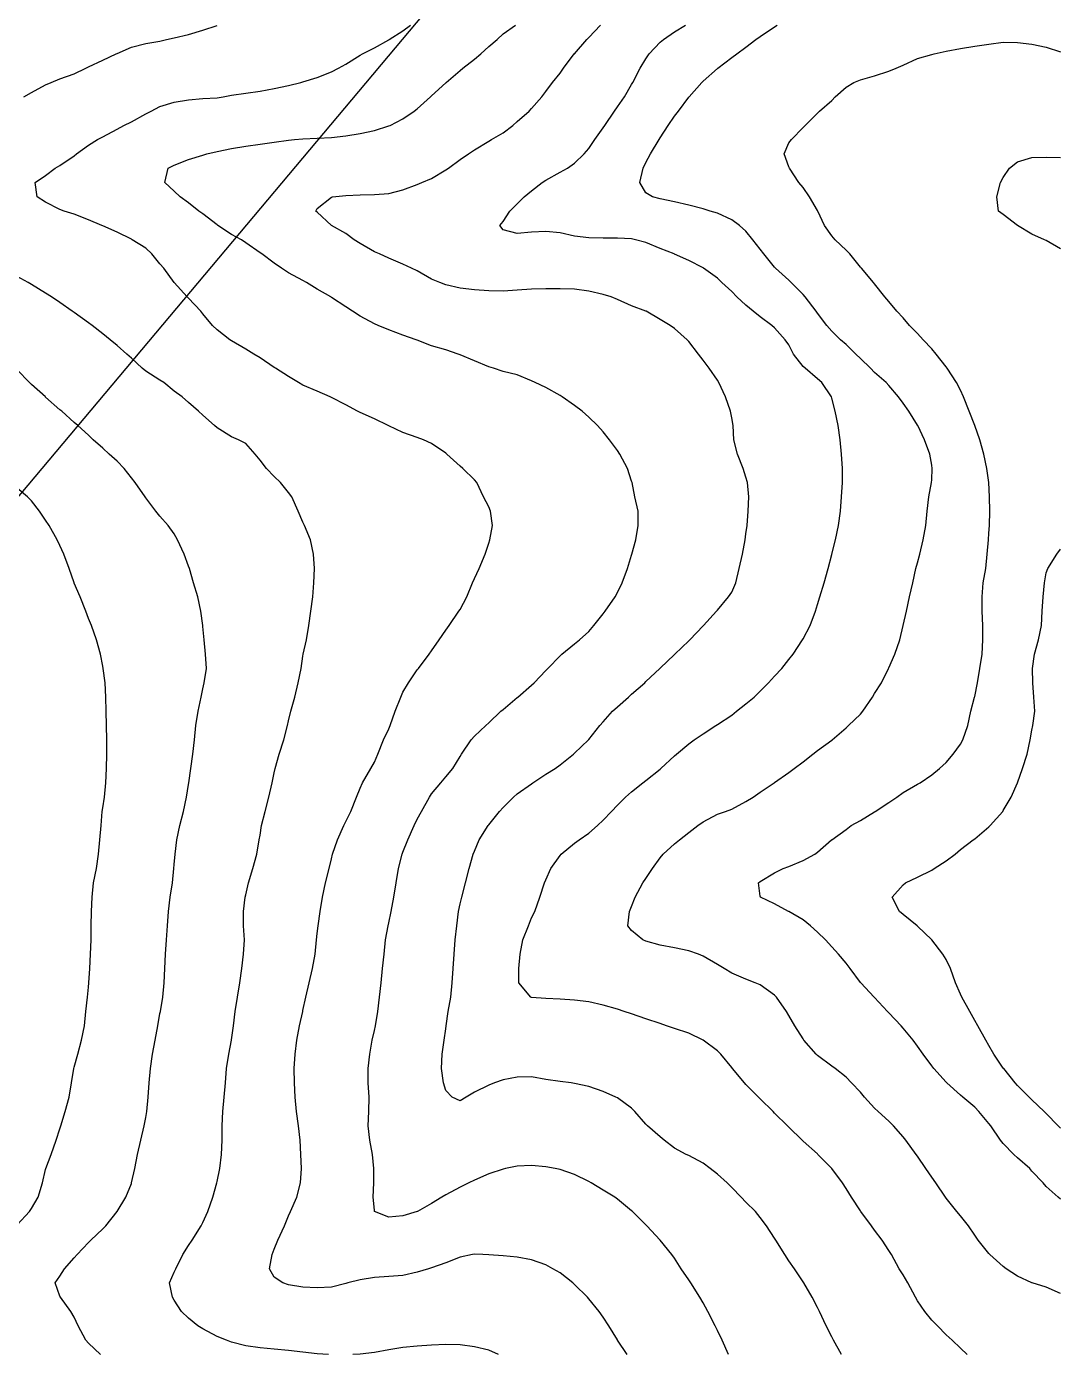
# Model space of a CAD drawing. Extents: x -280806 to 176394, y -263086 to 194114.
# Drawn here: x 103868 to 176394, y -263086 to -169927 of the extents above; entities that cross this region are included whole.
import ezdxf

# ---------------------------------------------------------------- set-up
doc = ezdxf.new("R2010")
doc.units = 0

msp = doc.modelspace()

# ---------------------------------------------------------------- linework, layer by layer
at = {"layer": 'CONTOURS'}
for points in [[(103681.7434, -174854.2198, 463296), (104204.3839, -174559.8439, 463296), (105206.993, -174019.5554, 463296), (105587.7492, -173851.5802, 463296), (106209.6326, -173603.9302, 463296), (107212.2722, -173244.4795, 463296), (108023.3146, -172848.971, 463296), (108214.9118, -172751.8618, 463296), (109217.521, -172285.1825, 463296), (110154.3238, -171846.3314, 463296), (110220.1606, -171812.5901, 463296), (111222.8002, -171378.311, 463296), (112225.4398, -171117.9204, 463296), (113228.0489, -170953.6942, 463296), (113693.0213, -170843.6918, 463296), (114230.6885, -170728.1726, 463296), (115233.3281, -170475.1886, 463296), (116235.9372, -170183.8913, 463296), (117238.5768, -169849.8914, 463296)], [(145998.5904, -263085.8035, 460248), (145325.4396, -262083.1639, 460248), (145312.2722, -262060.5782, 460248), (144714.9557, -261080.5243, 460248), (144309.6326, -260475.0391, 460248), (144043.146, -260077.9152, 460248), (143306.993, -259177.4446, 460248), (143218.0219, -259075.2756, 460248), (142304.3839, -258170.2939, 460248), (142191.2422, -258072.636, 460248), (141301.7443, -257365.1038, 460248), (140787.4858, -257069.9964, 460248), (140299.1047, -256804.5156, 460248), (139296.4651, -256459.6954, 460248), (138293.856, -256268.6772, 460248), (137291.2164, -256162.8811, 460248), (136288.5768, -256087.9613, 460248), (135871.2751, -256067.3873, 460248), (135285.9372, -256042.1498, 460248), (135156.1838, -256067.3873, 460248), (134283.3281, -256262.4593, 460248), (133280.6885, -256663.5761, 460248), (132278.0489, -257009.0059, 460248), (132070.7239, -257069.9964, 460248), (131275.4398, -257307.3137, 460248), (130272.8002, -257545.1491, 460248), (129270.1606, -257622.233, 460248), (128267.521, -257689.5329, 460248), (127264.9118, -257861.0743, 460248), (126401.7487, -258072.636, 460248), (126262.2722, -258114.3326, 460248), (125259.6326, -258362.7446, 460248), (124256.993, -258415.3531, 460248), (123254.3839, -258354.9418, 460248), (122251.7443, -258198.1831, 460248), (121846.1774, -258072.636, 460248), (121249.1047, -257656.9802, 460248), (120904.0711, -257069.9964, 460248), (121093.23, -256067.3873, 460248), (121249.1047, -255692.7881, 460248), (121484.2579, -255064.7477, 460248), (121964.196, -254062.1081, 460248), (122251.7443, -253372.7114, 460248), (122394.2383, -253059.499, 460248), (122818.7942, -252056.8594, 460248), (123076.3807, -251054.2198, 460248), (123158.0366, -250051.5802, 460248), (123102.1058, -249048.971, 460248), (123052.3015, -248046.3314, 460248), (122943.3355, -247043.6918, 460248), (122814.4661, -246041.0522, 460248), (122712.541, -245038.4431, 460248), (122664.8093, -244035.8035, 460248), (122648.0453, -243033.1639, 460248), (122718.2712, -242030.5243, 460248), (122836.7774, -241027.9152, 460248), (123009.66, -240025.2756, 460248), (123241.2775, -239022.636, 460248), (123254.3839, -238964.6021, 460248), (123460.4287, -238019.9964, 460248), (123702.2875, -237017.3873, 460248), (123933.3869, -236014.7477, 460248), (124108.464, -235012.1081, 460248), (124208.7127, -234009.499, 460248), (124256.993, -233551.3236, 460248), (124317.2215, -233006.8594, 460248), (124469.7434, -232004.2198, 460248), (124635.8899, -231001.5802, 460248), (124836.875, -229998.971, 460248), (125090.6515, -228996.3314, 460248), (125259.6326, -228309.2208, 460248), (125340.4961, -227993.6918, 460248), (125678.4278, -226991.0522, 460248), (126123.9845, -225988.4431, 460248), (126262.2722, -225696.1399, 460248), (126616.7242, -224985.8035, 460248), (127012.507, -223983.1639, 460248), (127264.9118, -223364.6942, 460248), (127427.8274, -222980.5243, 460248), (128009.1725, -221977.9152, 460248), (128267.521, -221524.4947, 460248), (128502.918, -220975.2756, 460248), (128916.8059, -219972.636, 460248), (129270.1606, -219200.0899, 460248), (129379.6752, -218969.9964, 460248), (129735.8035, -217967.3873, 460248), (130118.9066, -216964.7477, 460248), (130272.8002, -216633.7654, 460248), (130657.6711, -215962.1081, 460248), (131275.4398, -215060.9974, 460248), (131352.0665, -214959.499, 460248), (132104.7396, -213956.8594, 460248), (132278.0489, -213726.1258, 460248), (132821.233, -212954.2198, 460248), (133280.6885, -212265.5546, 460248), (133504.5946, -211951.5802, 460248), (134200.4225, -210948.971, 460248), (134283.3281, -210815.8344, 460248), (134748.6053, -209946.3314, 460248), (135150.5755, -208943.6918, 460248), (135285.9372, -208658.2162, 460248), (135618.7788, -207941.0522, 460248), (136033.0325, -206938.4431, 460248), (136288.5768, -206174.9801, 460248), (136374.4694, -205935.8035, 460248), (136559.483, -204933.1639, 460248), (136412.8742, -203930.5243, 460248), (136288.5768, -203627.736, 460248), (135919.8602, -202927.9152, 460248), (135452.5409, -201925.2756, 460248), (135285.9372, -201727.7957, 460248), (134481.3871, -200922.636, 460248), (134283.3281, -200777.2159, 460248), (133351.585, -199919.9964, 460248), (133280.6885, -199864.919, 460248), (132278.0489, -199179.2714, 460248), (131717.8265, -198917.3873, 460248), (131275.4398, -198766.115, 460248), (130272.8002, -198415.595, 460248), (129270.1606, -197930.0182, 460248), (129245.8985, -197914.7477, 460248), (128267.521, -197441.1494, 460248), (127264.9118, -197009.7965, 460248), (127074.7776, -196912.1081, 460248), (126262.2722, -196467.923, 460248), (125259.6326, -195957.5659, 460248), (125154.4462, -195909.499, 460248), (124256.993, -195515.6669, 460248), (123254.3839, -195082.668, 460248), (122948.0294, -194906.8594, 460248), (122251.7443, -194483.8274, 460248), (121324.817, -193904.2198, 460248), (121249.1047, -193852.099, 460248), (120246.4651, -193171.6939, 460248), (119815.5084, -192901.5802, 460248), (119243.856, -192564.5323, 460248), (118241.2164, -191982.4558, 460248), (118127.0993, -191898.971, 460248), (117238.5768, -191198.9064, 460248), (116909.0575, -190896.3314, 460248), (116235.9372, -190075.1698, 460248), (116087.9568, -189893.6918, 460248), (115233.3281, -188988.4968, 460248), (115138.2305, -188891.0522, 460248), (114230.6885, -187891.4302, 460248), (114228.433, -187888.4431, 460248), (113488.7443, -186885.8035, 460248), (113228.0489, -186571.7071, 460248), (112655.0554, -185883.1639, 460248), (112225.4398, -185485.2475, 460248), (111273.3055, -184880.5243, 460248), (111222.8002, -184850.4101, 460248), (110220.1606, -184360.8403, 460248), (109217.521, -183912.7234, 460248), (109140.3151, -183877.9152, 460248), (108214.9118, -183481.8581, 460248), (107212.2722, -183098.8769, 460248), (106501.0824, -182875.2756, 460248), (106209.6326, -182756.2512, 460248), (105206.993, -182243.8519, 460248), (104610.6518, -181872.636, 460248), (104479.6183, -180869.9964, 460248), (105206.993, -180383.5966, 460248), (105866.3974, -179867.3873, 460248), (106209.6326, -179668.0176, 460248), (107212.2722, -178990.0814, 460248), (107376.8338, -178864.7477, 460248), (108214.9118, -178245.8513, 460248), (108849.5359, -177862.1081, 460248), (109217.521, -177653.0762, 460248), (110220.1606, -177128.6983, 460248), (110699.9767, -176859.499, 460248), (111222.8002, -176609.8678, 460248), (112225.4398, -176038.5811, 460248), (112615.218, -175856.8594, 460248), (113228.0489, -175547.213, 460248), (114230.6885, -175238.9078, 460248), (115233.3281, -175056.3936, 460248), (116235.9372, -174973.427, 460248), (117238.5768, -174930.9684, 460248), (117650.453, -174854.2198, 460248), (118241.2164, -174736.5974, 460248), (119243.856, -174594.8959, 460248), (120246.4651, -174448.6529, 460248), (121249.1047, -174277.3553, 460248), (122251.7443, -174062.8675, 460248), (123110.0002, -173851.5802, 460248), (123254.3839, -173813.7545, 460248), (124256.993, -173509.2593, 460248), (125259.6326, -173103.5095, 460248), (125743.1978, -172848.971, 460248), (126262.2722, -172560.5083, 460248), (127264.9118, -171938.2591, 460248), (127435.6608, -171846.3314, 460248), (128267.521, -171421.6841, 460248), (129270.1606, -170869.2646, 460248), (129312.5887, -170843.6918, 460248), (130272.8002, -170231.5315, 460248), (130811.1074, -169841.0522, 460248)], [(153100.7657, -263085.8035, 457200), (152656.6416, -262083.1639, 457200), (152330.6885, -261406.9651, 457200), (152166.5232, -261080.5243, 457200), (151652.5694, -260077.9152, 457200), (151328.0489, -259472.9482, 457200), (151097.3458, -259075.2756, 457200), (150462.7217, -258072.636, 457200), (150325.4398, -257857.3862, 457200), (149792.3446, -257069.9964, 457200), (149322.8002, -256339.3908, 457200), (149143.9435, -256067.3873, 457200), (148320.1606, -255069.4111, 457200), (148316.4115, -255064.7477, 457200), (147389.3014, -254062.1081, 457200), (147317.521, -253993.8634, 457200), (146383.4614, -253059.499, 457200), (146314.9118, -253002.8366, 457200), (145312.2722, -252191.9772, 457200), (145124.5154, -252056.8594, 457200), (144309.6326, -251551.0742, 457200), (143478.7783, -251054.2198, 457200), (143306.993, -250953.7577, 457200), (142304.3839, -250470.4973, 457200), (141301.7443, -250116.3806, 457200), (140951.0719, -250051.5802, 457200), (140299.1047, -249931.6414, 457200), (139296.4651, -249826.3634, 457200), (138293.856, -249888.4817, 457200), (137459.0698, -250051.5802, 457200), (137291.2164, -250083.3403, 457200), (136288.5768, -250422.4303, 457200), (135285.9372, -250850.5829, 457200), (134886.5882, -251054.2198, 457200), (134283.3281, -251340.0612, 457200), (133280.6885, -251880.2278, 457200), (132997.5598, -252056.8594, 457200), (132278.0489, -252498.0269, 457200), (131293.9411, -253059.499, 457200), (131275.4398, -253068.6734, 457200), (130272.8002, -253358.8735, 457200), (129270.1606, -253445.711, 457200), (128283.0048, -253059.499, 457200), (128267.521, -252971.9604, 457200), (128189.736, -252056.8594, 457200), (128217.3509, -251054.2198, 457200), (128217.8386, -250051.5802, 457200), (128130.5438, -249048.971, 457200), (127947.5724, -248046.3314, 457200), (127842.5383, -247043.6918, 457200), (127881.5527, -246041.0522, 457200), (127893.379, -245038.4431, 457200), (127822.391, -244035.8035, 457200), (127837.4786, -243033.1639, 457200), (127940.5925, -242030.5243, 457200), (128121.979, -241027.9152, 457200), (128267.521, -240366.2858, 457200), (128334.3026, -240025.2756, 457200), (128511.6048, -239022.636, 457200), (128622.7654, -238019.9964, 457200), (128736.3034, -237017.3873, 457200), (128843.6539, -236014.7477, 457200), (128947.0116, -235012.1081, 457200), (129051.2227, -234009.499, 457200), (129225.2026, -233006.8594, 457200), (129270.1606, -232802.1557, 457200), (129452.9186, -232004.2198, 457200), (129633.6955, -231001.5802, 457200), (129788.5949, -229998.971, 457200), (129967.3296, -228996.3314, 457200), (130221.289, -227993.6918, 457200), (130272.8002, -227854.9469, 457200), (130613.4751, -226991.0522, 457200), (131063.2685, -225988.4431, 457200), (131275.4398, -225542.1854, 457200), (131564.3292, -224985.8035, 457200), (132128.575, -223983.1639, 457200), (132278.0489, -223759.5322, 457200), (132923.0666, -222980.5243, 457200), (133280.6885, -222566.0573, 457200), (133760.1694, -221977.9152, 457200), (134283.3281, -221132.0342, 457200), (134387.2344, -220975.2756, 457200), (135067.2432, -219972.636, 457200), (135285.9372, -219721.4808, 457200), (136084.2998, -218969.9964, 457200), (136288.5768, -218773.187, 457200), (137142.3826, -217967.3873, 457200), (137291.2164, -217828.0327, 457200), (138293.856, -216990.7776, 457200), (138321.6233, -216964.7477, 457200), (139296.4651, -216138.4349, 457200), (139471.0546, -215962.1081, 457200), (140299.1047, -215103.9437, 457200), (140442.0254, -214959.499, 457200), (141301.7443, -214066.6483, 457200), (141427.8401, -213956.8594, 457200), (142304.3839, -213232.1669, 457200), (142650.7282, -212954.2198, 457200), (143306.993, -212373.5453, 457200), (143673.3931, -211951.5802, 457200), (144309.6326, -211127.9191, 457200), (144461.6059, -210948.971, 457200), (145160.0246, -209946.3314, 457200), (145312.2722, -209620.7441, 457200), (145640.8466, -208943.6918, 457200), (146014.9582, -207941.0522, 457200), (146314.9118, -207007.6327, 457200), (146335.6992, -206938.4431, 457200), (146608.4038, -205935.8035, 457200), (146771.8375, -204933.1639, 457200), (146766.5645, -203930.5243, 457200), (146542.9022, -202927.9152, 457200), (146343.7459, -201925.2756, 457200), (146314.9118, -201830.2085, 457200), (146031.3869, -200922.636, 457200), (145495.7618, -199919.9964, 457200), (145312.2722, -199669.0241, 457200), (144753.0252, -198917.3873, 457200), (144309.6326, -198349.1486, 457200), (143928.846, -197914.7477, 457200), (143306.993, -197325.1426, 457200), (142835.2236, -196912.1081, 457200), (142304.3839, -196502.3654, 457200), (141451.3402, -195909.499, 457200), (141301.7443, -195810.6218, 457200), (140299.1047, -195260.0006, 457200), (139547.6508, -194906.8594, 457200), (139296.4651, -194792.6203, 457200), (138293.856, -194369.3141, 457200), (137291.2164, -194129.1317, 457200), (136613.585, -193904.2198, 457200), (136288.5768, -193796.8997, 457200), (135285.9372, -193382.1888, 457200), (134283.3281, -192959.675, 457200), (134136.1097, -192901.5802, 457200), (133280.6885, -192618.299, 457200), (132278.0489, -192315.4802, 457200), (131275.4398, -191922.593, 457200), (131206.0063, -191898.971, 457200), (130272.8002, -191568.4154, 457200), (129270.1606, -191201.0705, 457200), (128521.2974, -190896.3314, 457200), (128267.521, -190775.3258, 457200), (127264.9118, -190244.3642, 457200), (126722.3374, -189893.6918, 457200), (126262.2722, -189586.9411, 457200), (125259.6326, -188927.8721, 457200), (125204.6467, -188891.0522, 457200), (124256.993, -188349.3617, 457200), (123499.3822, -187888.4431, 457200), (123254.3839, -187751.2222, 457200), (122251.7443, -187213.5854, 457200), (121755.9262, -186885.8035, 457200), (121249.1047, -186533.7595, 457200), (120362.3501, -185883.1639, 457200), (120246.4651, -185803.3063, 457200), (119243.856, -185090.1962, 457200), (118936.0385, -184880.5243, 457200), (118241.2164, -184511.8687, 457200), (117286.979, -183877.9152, 457200), (117238.5768, -183844.1129, 457200), (116235.9372, -183070.1342, 457200), (115961.983, -182875.2756, 457200), (115233.3281, -182298.5026, 457200), (114646.8624, -181872.636, 457200), (114230.6885, -181474.3843, 457200), (113562.3535, -180869.9964, 457200), (113798.7564, -179867.3873, 457200), (114230.6885, -179653.8444, 457200), (115233.3281, -179264.0662, 457200), (116235.9372, -178943.6604, 457200), (116516.0179, -178864.7477, 457200), (117238.5768, -178699.6375, 457200), (118241.2164, -178487.009, 457200), (119243.856, -178320.4968, 457200), (120246.4651, -178173.2479, 457200), (121249.1047, -178037.49, 457200), (122251.7443, -177903.9266, 457200), (122665.6932, -177862.1081, 457200), (123254.3839, -177799.9289, 457200), (124256.993, -177756.5863, 457200), (125259.6326, -177701.5394, 457200), (126262.2722, -177594.067, 457200), (127264.9118, -177427.4023, 457200), (128267.521, -177215.6578, 457200), (129270.1606, -176901.1956, 457200), (129370.5007, -176859.499, 457200), (130272.8002, -176405.6213, 457200), (131064.7925, -175856.8594, 457200), (131275.4398, -175692.3893, 457200), (132198.1608, -174854.2198, 457200), (132278.0489, -174784.3291, 457200), (133280.6885, -173881.8468, 457200), (133312.0219, -173851.5802, 457200), (134283.3281, -173018.2874, 457200), (134482.7282, -172848.971, 457200), (135285.9372, -172219.9858, 457200), (135732.4692, -171846.3314, 457200), (136288.5768, -171337.0411, 457200), (136873.5794, -170843.6918, 457200), (137291.2164, -170429.682, 457200), (138176.447, -169841.0522, 457200)], [(161024.9256, -263085.8035, 454152), (160466.6234, -262083.1639, 454152), (160351.7443, -261858.4958, 454152), (159956.0225, -261080.5243, 454152), (159480.565, -260077.9152, 454152), (159349.1047, -259801.1263, 454152), (158986.3013, -259075.2756, 454152), (158399.6527, -258072.636, 454152), (158346.4651, -257996.0398, 454152), (157728.9403, -257069.9964, 454152), (157343.856, -256516.5406, 454152), (157063.44, -256067.3873, 454152), (156436.5883, -255064.7477, 454152), (156341.2164, -254920.5773, 454152), (155781.3598, -254062.1081, 454152), (155338.5768, -253482.1956, 454152), (155009.1794, -253059.499, 454152), (154335.9372, -252405.4896, 454152), (154003.3699, -252056.8594, 454152), (153333.3281, -251364.3538, 454152), (153016.7018, -251054.2198, 454152), (152330.6885, -250428.8006, 454152), (151827.2503, -250051.5802, 454152), (151328.0489, -249664.6366, 454152), (150325.4398, -249127.518, 454152), (150150.3017, -249048.971, 454152), (149322.8002, -248624.2627, 454152), (148607.0688, -248046.3314, 454152), (148320.1606, -247820.9318, 454152), (147424.4448, -247043.6918, 454152), (147317.521, -246922.0157, 454152), (146532.8438, -246041.0522, 454152), (146314.9118, -245814.1896, 454152), (145312.2722, -245086.9673, 454152), (145212.4502, -245038.4431, 454152), (144309.6326, -244641.5935, 454152), (143306.993, -244281.8076, 454152), (142304.3839, -244068.1733, 454152), (142070.6328, -244035.8035, 454152), (141301.7443, -243935.9815, 454152), (140299.1047, -243802.2353, 454152), (139296.4651, -243618.1361, 454152), (138293.856, -243621.6413, 454152), (137291.2164, -243826.8022, 454152), (136700.7883, -244035.8035, 454152), (136288.5768, -244194.9091, 454152), (135285.9372, -244687.0392, 454152), (134697.3989, -245038.4431, 454152), (134283.3281, -245297.8584, 454152), (133722.4351, -245038.4431, 454152), (133280.6885, -244557.3163, 454152), (133126.734, -244035.8035, 454152), (132980.6129, -243033.1639, 454152), (133033.5871, -242030.5243, 454152), (133167.3638, -241027.9152, 454152), (133280.6885, -240252.8393, 454152), (133313.8812, -240025.2756, 454152), (133448.0542, -239022.636, 454152), (133618.8031, -238019.9964, 454152), (133731.2134, -237017.3873, 454152), (133805.6455, -236014.7477, 454152), (133871.208, -235012.1081, 454152), (133945.0915, -234009.499, 454152), (134045.005, -233006.8594, 454152), (134172.96, -232004.2198, 454152), (134283.3281, -231473.6849, 454152), (134392.9037, -231001.5802, 454152), (134660.8229, -229998.971, 454152), (134924.5054, -228996.3314, 454152), (135204.8299, -227993.6918, 454152), (135285.9372, -227780.149, 454152), (135621.6744, -226991.0522, 454152), (136244.6856, -225988.4431, 454152), (136288.5768, -225929.129, 454152), (137043.7493, -224985.8035, 454152), (137291.2164, -224703.5282, 454152), (138028.6495, -223983.1639, 454152), (138293.856, -223758.0386, 454152), (139296.4651, -223048.4642, 454152), (139384.278, -222980.5243, 454152), (140299.1047, -222383.8174, 454152), (140942.4461, -221977.9152, 454152), (141301.7443, -221711.52, 454152), (142238.8214, -220975.2756, 454152), (142304.3839, -220912.7916, 454152), (143278.4942, -219972.636, 454152), (143306.993, -219941.1502, 454152), (144085.117, -218969.9964, 454152), (144309.6326, -218709.8801, 454152), (144967.0558, -217967.3873, 454152), (145312.2722, -217652.5898, 454152), (146101.369, -216964.7477, 454152), (146314.9118, -216767.4202, 454152), (147230.1653, -215962.1081, 454152), (147317.521, -215882.1286, 454152), (148299.2208, -214959.499, 454152), (148320.1606, -214939.1078, 454152), (149322.8002, -213973.6234, 454152), (149342.0635, -213956.8594, 454152), (150325.4398, -213025.0248, 454152), (150400.2986, -212954.2198, 454152), (151328.0489, -211981.3896, 454152), (151353.774, -211951.5802, 454152), (152255.9515, -210948.971, 454152), (152330.6885, -210859.4513, 454152), (153118.9013, -209946.3314, 454152), (153333.3281, -209598.8594, 454152), (153629.868, -208943.6918, 454152), (153863.1314, -207941.0522, 454152), (154086.367, -206938.4431, 454152), (154279.1834, -205935.8035, 454152), (154335.9372, -205524.2321, 454152), (154409.394, -204933.1639, 454152), (154480.9915, -203930.5243, 454152), (154526.4067, -202927.9152, 454152), (154431.5225, -201925.2756, 454152), (154335.9372, -201540.0998, 454152), (154143.7608, -200922.636, 454152), (153731.6407, -199919.9964, 454152), (153472.957, -198917.3873, 454152), (153429.3706, -197914.7477, 454152), (153333.3281, -197375.7089, 454152), (153249.9958, -196912.1081, 454152), (152909.2294, -195909.499, 454152), (152434.6253, -194906.8594, 454152), (152330.6885, -194724.8023, 454152), (151751.2332, -193904.2198, 454152), (151328.0489, -193333.9694, 454152), (151011.8798, -192901.5802, 454152), (150325.4398, -192031.2542, 454152), (150213.4258, -191898.971, 454152), (149322.8002, -191120.7252, 454152), (149012.9405, -190896.3314, 454152), (148320.1606, -190476.9266, 454152), (147332.4257, -189893.6918, 454152), (147317.521, -189885.8585, 454152), (146314.9118, -189523.817, 454152), (145312.2722, -189084.0211, 454152), (144866.868, -188891.0522, 454152), (144309.6326, -188732.7086, 454152), (143306.993, -188500.4815, 454152), (142304.3839, -188355.9758, 454152), (141301.7443, -188333.0549, 454152), (140299.1047, -188316.9005, 454152), (139296.4651, -188344.1191, 454152), (138293.856, -188423.2452, 454152), (137291.2164, -188483.3213, 454152), (136288.5768, -188464.8199, 454152), (135285.9372, -188401.3301, 454152), (134283.3281, -188275.9354, 454152), (133280.6885, -188054.803, 454152), (132860.8265, -187888.4431, 454152), (132278.0489, -187654.8749, 454152), (131275.4398, -187074.5052, 454152), (130877.8891, -186885.8035, 454152), (130272.8002, -186591.8544, 454152), (129270.1606, -186165.9269, 454152), (128624.5637, -185883.1639, 454152), (128267.521, -185721.498, 454152), (127264.9118, -185145.0298, 454152), (126860.0765, -184880.5243, 454152), (126262.2722, -184448.5313, 454152), (125259.6326, -183881.1766, 454152), (125252.7137, -183877.9152, 454152), (124256.993, -182941.2038, 454152), (124161.7126, -182875.2756, 454152), (124256.993, -182699.0707, 454152), (125259.6326, -181895.7094, 454152), (125340.1303, -181872.636, 454152), (126262.2722, -181772.9664, 454152), (127264.9118, -181733.3729, 454152), (128267.521, -181719.6264, 454152), (129270.1606, -181628.3693, 454152), (130272.8002, -181385.4132, 454152), (131275.4398, -181005.1142, 454152), (131596.3027, -180869.9964, 454152), (132278.0489, -180583.5149, 454152), (133280.6885, -179988.6672, 454152), (133455.4303, -179867.3873, 454152), (134283.3281, -179263.8223, 454152), (134881.4371, -178864.7477, 454152), (135285.9372, -178574.1818, 454152), (136288.5768, -177959.2478, 454152), (136486.7578, -177862.1081, 454152), (137291.2164, -177385.157, 454152), (137985.7642, -176859.499, 454152), (138293.856, -176598.6206, 454152), (139114.0423, -175856.8594, 454152), (139296.4651, -175673.5222, 454152), (140017.1647, -174854.2198, 454152), (140299.1047, -174482.699, 454152), (140766.1193, -173851.5802, 454152), (141301.7443, -173185.4398, 454152), (141538.8178, -172848.971, 454152), (142291.6128, -171846.3314, 454152), (142304.3839, -171829.8722, 454152), (143168.7967, -170843.6918, 454152), (143306.993, -170690.4994, 454152), (144133.1839, -169841.0522, 454152)], [(169840.2293, -263085.8035, 451104), (169375.4398, -262634.1204, 451104), (168795.8321, -262083.1639, 451104), (168372.8002, -261717.4344, 451104), (167773.35, -261080.5243, 451104), (167370.1606, -260684.4367, 451104), (166877.4514, -260077.9152, 451104), (166367.521, -259318.567, 451104), (166221.6742, -259075.2756, 451104), (165692.2366, -258072.636, 451104), (165364.9118, -257493.1807, 451104), (165087.2695, -257069.9964, 451104), (164543.8111, -256067.3873, 451104), (164362.2722, -255782.3383, 451104), (163889.7103, -255064.7477, 451104), (163359.6326, -254369.5903, 451104), (163149.0158, -254062.1081, 451104), (162399.3298, -253059.499, 451104), (162356.993, -253000.4592, 451104), (161729.6842, -252056.8594, 451104), (161354.3839, -251440.889, 451104), (161098.23, -251054.2198, 451104), (160356.1944, -250051.5802, 451104), (160351.7443, -250046.6424, 451104), (159376.4148, -249048.971, 451104), (159349.1047, -249022.8497, 451104), (158346.4651, -248127.9874, 451104), (158267.4914, -248046.3314, 451104), (157343.856, -247139.5819, 451104), (157258.7863, -247043.6918, 451104), (156341.2164, -246148.6771, 451104), (156239.657, -246041.0522, 451104), (155338.5768, -245153.5966, 451104), (155220.4363, -245038.4431, 451104), (154335.9372, -244152.1762, 451104), (154223.4965, -244035.8035, 451104), (153390.9353, -243033.1639, 451104), (153333.3281, -242964.6144, 451104), (152567.4876, -242030.5243, 451104), (152330.6885, -241780.8017, 451104), (151328.0489, -241030.1707, 451104), (151323.233, -241027.9152, 451104), (150325.4398, -240551.2994, 451104), (149322.8002, -240211.6303, 451104), (148769.2834, -240025.2756, 451104), (148320.1606, -239857.6356, 451104), (147317.521, -239533.5722, 451104), (146314.9118, -239201.5841, 451104), (145793.9172, -239022.636, 451104), (145312.2722, -238866.4565, 451104), (144309.6326, -238575.1286, 451104), (143306.993, -238351.9846, 451104), (142304.3839, -238226.4984, 451104), (141301.7443, -238159.6558, 451104), (140299.1047, -238113.2042, 451104), (139296.4651, -238042.3382, 451104), (139235.688, -238019.9964, 451104), (138396.2993, -237017.3873, 451104), (138390.5081, -236014.7477, 451104), (138494.9326, -235012.1081, 451104), (138683.0551, -234009.499, 451104), (139078.5941, -233006.8594, 451104), (139296.4651, -232464.102, 451104), (139514.58, -232004.2198, 451104), (139869.0929, -231001.5802, 451104), (140203.3366, -229998.971, 451104), (140299.1047, -229780.6123, 451104), (140652.4898, -228996.3314, 451104), (141301.7443, -228075.2258, 451104), (141361.3022, -227993.6918, 451104), (142304.3839, -227228.0952, 451104), (142627.7462, -226991.0522, 451104), (143306.993, -226504.0428, 451104), (143927.8706, -225988.4431, 451104), (144309.6326, -225608.2356, 451104), (144909.0828, -224985.8035, 451104), (145312.2722, -224548.1412, 451104), (145876.4266, -223983.1639, 451104), (146314.9118, -223611.247, 451104), (147107.7881, -222980.5243, 451104), (147317.521, -222813.6463, 451104), (148320.1606, -222013.8511, 451104), (148363.8384, -221977.9152, 451104), (149322.8002, -221081.3765, 451104), (149451.883, -220975.2756, 451104), (150325.4398, -220238.3911, 451104), (150707.9638, -219972.636, 451104), (151328.0489, -219540.7954, 451104), (152230.9884, -218969.9964, 451104), (152330.6885, -218903.2452, 451104), (153333.3281, -218227.3817, 451104), (153662.9998, -217967.3873, 451104), (154335.9372, -217431.9451, 451104), (154907.7725, -216964.7477, 451104), (155338.5768, -216556.4376, 451104), (155923.488, -215962.1081, 451104), (156341.2164, -215511.8575, 451104), (156841.1798, -214959.499, 451104), (157343.856, -214337.707, 451104), (157642.621, -213956.8594, 451104), (158303.3359, -212954.2198, 451104), (158346.4651, -212882.0431, 451104), (158834.2061, -211951.5802, 451104), (159205.5744, -210948.971, 451104), (159349.1047, -210479.7619, 451104), (159513.0871, -209946.3314, 451104), (159817.4299, -208943.6918, 451104), (160094.2798, -207941.0522, 451104), (160351.7443, -206955.9996, 451104), (160356.1944, -206938.4431, 451104), (160610.5195, -205935.8035, 451104), (160824.4586, -204933.1639, 451104), (160967.928, -203930.5243, 451104), (161039.7084, -202927.9152, 451104), (161100.2722, -201925.2756, 451104), (161095.0601, -200922.636, 451104), (161039.5865, -199919.9964, 451104), (160950.9202, -198917.3873, 451104), (160804.86, -197914.7477, 451104), (160593.1764, -196912.1081, 451104), (160351.7443, -196008.3456, 451104), (160323.8246, -195909.499, 451104), (159663.0182, -194906.8594, 451104), (159349.1047, -194640.1898, 451104), (158493.653, -193904.2198, 451104), (158346.4651, -193781.5073, 451104), (157673.1314, -192901.5802, 451104), (157343.856, -192255.4346, 451104), (157093.5542, -191898.971, 451104), (156341.2164, -191067.6595, 451104), (156158.123, -190896.3314, 451104), (155338.5768, -190287.0667, 451104), (154846.6601, -189893.6918, 451104), (154335.9372, -189484.315, 451104), (153696.8021, -188891.0522, 451104), (153333.3281, -188505.6631, 451104), (152651.1247, -187888.4431, 451104), (152330.6885, -187590.2573, 451104), (151365.4174, -186885.8035, 451104), (151328.0489, -186863.035, 451104), (150325.4398, -186334.4508, 451104), (149322.8002, -185895.173, 451104), (149294.3318, -185883.1639, 451104), (148320.1606, -185493.8734, 451104), (147317.521, -185078.0957, 451104), (146593.2552, -184880.5243, 451104), (146314.9118, -184819.8691, 451104), (145312.2722, -184778.843, 451104), (144309.6326, -184784.177, 451104), (143306.993, -184747.8144, 451104), (142304.3839, -184626.1078, 451104), (141301.7443, -184390.0402, 451104), (140299.1047, -184305.9458, 451104), (139296.4651, -184355.0186, 451104), (138293.856, -184441.5514, 451104), (137291.2164, -184184.5135, 451104), (137059.9037, -183877.9152, 451104), (137291.2164, -183601.6445, 451104), (137779.9022, -182875.2756, 451104), (138293.856, -182363.6688, 451104), (138763.7357, -181872.636, 451104), (139296.4651, -181450.5185, 451104), (140047.8886, -180869.9964, 451104), (140299.1047, -180705.7397, 451104), (141301.7443, -180149.9369, 451104), (141814.1131, -179867.3873, 451104), (142304.3839, -179516.6234, 451104), (142994.4511, -178864.7477, 451104), (143306.993, -178483.9001, 451104), (143742.5522, -177862.1081, 451104), (144309.6326, -177030.3394, 451104), (144423.2926, -176859.499, 451104), (145105.8922, -175856.8594, 451104), (145312.2722, -175558.3078, 451104), (145803.1222, -174854.2198, 451104), (146314.9118, -173993.0074, 451104), (146393.5502, -173851.5802, 451104), (146904.1512, -172848.971, 451104), (147317.521, -172183.0135, 451104), (147539.1715, -171846.3314, 451104), (148320.1606, -171032.3935, 451104), (148538.6412, -170843.6918, 451104), (149322.8002, -170292.9487, 451104), (150090.5609, -169841.0522, 451104)], [(176393.856, -258799.3706, 448056), (175391.2164, -258373.8089, 448056), (174404.3959, -258072.636, 448056), (174388.5768, -258067.302, 448056), (173385.9372, -257605.1947, 448056), (172584.0694, -257069.9964, 448056), (172383.3281, -256916.5906, 448056), (171451.6459, -256067.3873, 448056), (171380.6885, -256002.0382, 448056), (170626.0951, -255064.7477, 448056), (170378.0489, -254708.2536, 448056), (169942.5811, -254062.1081, 448056), (169375.4398, -253352.5642, 448056), (169132.3313, -253059.499, 448056), (168372.8002, -252133.608, 448056), (168323.514, -252056.8594, 448056), (167654.0818, -251054.2198, 448056), (167370.1606, -250656.8215, 448056), (166950.6338, -250051.5802, 448056), (166367.521, -249170.7386, 448056), (166282.3598, -249048.971, 448056), (165556.631, -248046.3314, 448056), (165364.9118, -247820.2308, 448056), (164688.5606, -247043.6918, 448056), (164362.2722, -246715.1784, 448056), (163604.509, -246041.0522, 448056), (163359.6326, -245804.1922, 448056), (162646.4311, -245038.4431, 448056), (162356.993, -244693.0742, 448056), (161733.2808, -244035.8035, 448056), (161354.3839, -243625.3903, 448056), (160597.9922, -243033.1639, 448056), (160351.7443, -242854.6121, 448056), (159349.1047, -242121.4462, 448056), (159259.6459, -242030.5243, 448056), (158400.9024, -241027.9152, 448056), (158346.4651, -240951.8371, 448056), (157755.8237, -240025.2756, 448056), (157343.856, -239303.4178, 448056), (157179.1421, -239022.636, 448056), (156480.7234, -238019.9964, 448056), (156341.2164, -237875.4602, 448056), (155338.5768, -237159.3936, 448056), (154988.1787, -237017.3873, 448056), (154335.9372, -236757.7586, 448056), (153333.3281, -236343.4135, 448056), (152803.5552, -236014.7477, 448056), (152330.6885, -235719.1831, 448056), (151328.0489, -235144.0255, 448056), (151012.5809, -235012.1081, 448056), (150325.4398, -234777.7778, 448056), (149322.8002, -234553.445, 448056), (148320.1606, -234383.3057, 448056), (147317.521, -234085.7904, 448056), (147109.0378, -234009.499, 448056), (146314.9118, -233345.0959, 448056), (146046.9012, -233006.8594, 448056), (146165.0722, -232004.2198, 448056), (146314.9118, -231661.0759, 448056), (146565.8537, -231001.5802, 448056), (147107.1785, -229998.971, 448056), (147317.521, -229685.3928, 448056), (147773.9285, -228996.3314, 448056), (148320.1606, -228257.3438, 448056), (148516.787, -227993.6918, 448056), (149322.8002, -227270.3405, 448056), (149667.7423, -226991.0522, 448056), (150325.4398, -226457.5303, 448056), (150965.5502, -225988.4431, 448056), (151328.0489, -225729.4546, 448056), (152330.6885, -225188.3431, 448056), (152900.9693, -224985.8035, 448056), (153333.3281, -224833.0682, 448056), (154335.9372, -224300.1864, 448056), (154836.815, -223983.1639, 448056), (155338.5768, -223648.0668, 448056), (156314.0282, -222980.5243, 448056), (156341.2164, -222961.5048, 448056), (157343.856, -222256.8682, 448056), (157725.3437, -221977.9152, 448056), (158346.4651, -221499.3487, 448056), (159025.7729, -220975.2756, 448056), (159349.1047, -220717.2624, 448056), (160351.7443, -219994.2768, 448056), (160378.5972, -219972.636, 448056), (161354.3839, -219135.8381, 448056), (161536.7458, -218969.9964, 448056), (162356.993, -218168.5553, 448056), (162536.6726, -217967.3873, 448056), (163211.0426, -216964.7477, 448056), (163359.6326, -216720.2981, 448056), (163830.5486, -215962.1081, 448056), (164342.6126, -214959.499, 448056), (164362.2722, -214918.8996, 448056), (164785.6394, -213956.8594, 448056), (165132.7762, -212954.2198, 448056), (165364.1498, -211951.5802, 448056), (165364.9118, -211947.953, 448056), (165586.3795, -210948.971, 448056), (165809.4017, -209946.3314, 448056), (166034.2526, -208943.6918, 448056), (166260.719, -207941.0522, 448056), (166367.521, -207540.1488, 448056), (166536.7459, -206938.4431, 448056), (166773.2402, -205935.8035, 448056), (166940.423, -204933.1639, 448056), (167050.0291, -203930.5243, 448056), (167173.2902, -202927.9152, 448056), (167358.4258, -201925.2756, 448056), (167370.1606, -201725.6011, 448056), (167404.4201, -200922.636, 448056), (167370.1606, -200690.0736, 448056), (167228.0323, -199919.9964, 448056), (166854.0427, -198917.3873, 448056), (166383.5839, -197914.7477, 448056), (166367.521, -197888.1386, 448056), (165751.1849, -196912.1081, 448056), (165364.9118, -196347.649, 448056), (165043.2259, -195909.499, 448056), (164362.2722, -195120.0974, 448056), (164158.422, -194906.8594, 448056), (163359.6326, -194188.1105, 448056), (163074.1874, -193904.2198, 448056), (162356.993, -193224.5158, 448056), (162047.6515, -192901.5802, 448056), (161354.3839, -192235.6226, 448056), (160957.3514, -191898.971, 448056), (160351.7443, -191295.3451, 448056), (160009.7282, -190896.3314, 448056), (159349.1047, -190036.765, 448056), (159249.4046, -189893.6918, 448056), (158483.4118, -188891.0522, 448056), (158346.4651, -188736.3662, 448056), (157513.9649, -187888.4431, 448056), (157343.856, -187715.2862, 448056), (156412.9968, -186885.8035, 448056), (156341.2164, -186807.1346, 448056), (155582.4168, -185883.1639, 448056), (155338.5768, -185544.1654, 448056), (154822.0322, -184880.5243, 448056), (154335.9372, -184289.9438, 448056), (153882.4558, -183877.9152, 448056), (153333.3281, -183484.266, 448056), (152330.6885, -183027.9499, 448056), (151826.1226, -182875.2756, 448056), (151328.0489, -182722.327, 448056), (150325.4398, -182461.8144, 448056), (149322.8002, -182234.7079, 448056), (148320.1606, -182009.2474, 448056), (147776.8241, -181872.636, 448056), (147317.521, -181593.0734, 448056), (146887.7225, -180869.9964, 448056), (147114.6461, -179867.3873, 448056), (147317.521, -179454.749, 448056), (147640.1822, -178864.7477, 448056), (148245.9113, -177862.1081, 448056), (148320.1606, -177736.0123, 448056), (148886.8752, -176859.499, 448056), (149322.8002, -176222.4974, 448056), (149591.9081, -175856.8594, 448056), (150325.4398, -174891.192, 448056), (150354.8225, -174854.2198, 448056), (151227.0077, -173851.5802, 448056), (151328.0489, -173751.9715, 448056), (152330.6885, -172871.191, 448056), (152357.2061, -172848.971, 448056), (153333.3281, -172104.5275, 448056), (153683.909, -171846.3314, 448056), (154335.9372, -171365.6618, 448056), (155027.7418, -170843.6918, 448056), (155338.5768, -170613.0802, 448056), (156341.2164, -169943.5565, 448056), (156519.7682, -169841.0522, 448056)], [(176393.856, -252184.4791, 445008), (176234.0798, -252056.8594, 445008), (175391.2164, -251296.4138, 445008), (175170.8765, -251054.2198, 445008), (174388.5768, -250217.6657, 445008), (174235.6891, -250051.5802, 445008), (173385.9372, -249303.601, 445008), (173121.127, -249048.971, 445008), (172383.3281, -248278.1623, 445008), (172188.8657, -248046.3314, 445008), (171509.1922, -247043.6918, 445008), (171380.6885, -246880.5324, 445008), (170673.0648, -246041.0522, 445008), (170378.0489, -245743.2626, 445008), (169542.8359, -245038.4431, 445008), (169375.4398, -244889.6398, 445008), (168427.8775, -244035.8035, 445008), (168372.8002, -243972.9842, 445008), (167509.9723, -243033.1639, 445008), (167370.1606, -242828.3993, 445008), (166764.0658, -242030.5243, 445008), (166367.521, -241450.1851, 445008), (166069.2742, -241027.9152, 445008), (165364.9118, -240194.6225, 445008), (165215.4379, -240025.2756, 445008), (164362.2722, -239129.9256, 445008), (164262.9074, -239022.636, 445008), (163359.6326, -238053.2196, 445008), (163327.5982, -238019.9964, 445008), (162386.01, -237017.3873, 445008), (162356.993, -236980.4455, 445008), (161637.665, -236014.7477, 445008), (161354.3839, -235643.166, 445008), (160832.9626, -235012.1081, 445008), (160351.7443, -234480.3845, 445008), (159904.3589, -234009.499, 445008), (159349.1047, -233462.9011, 445008), (158866.7587, -233006.8594, 445008), (158346.4651, -232595.8975, 445008), (157343.856, -232012.6932, 445008), (157324.4098, -232004.2198, 445008), (156341.2164, -231473.7154, 445008), (155348.4523, -231001.5802, 445008), (155338.5768, -230938.9438, 445008), (155215.6205, -229998.971, 445008), (155338.5768, -229910.1523, 445008), (156341.2164, -229307.2884, 445008), (156939.8436, -228996.3314, 445008), (157343.856, -228857.3731, 445008), (158346.4651, -228434.8594, 445008), (159169.1203, -227993.6918, 445008), (159349.1047, -227847.7231, 445008), (160332.6638, -226991.0522, 445008), (160351.7443, -226977.0314, 445008), (161354.3839, -226256.1185, 445008), (161724.4416, -225988.4431, 445008), (162356.993, -225616.4957, 445008), (163359.6326, -225015.1253, 445008), (163407.9434, -224985.8035, 445008), (164362.2722, -224353.0997, 445008), (164910.8818, -223983.1639, 445008), (165364.9118, -223663.7945, 445008), (166367.521, -223080.133, 445008), (166557.1675, -222980.5243, 445008), (167370.1606, -222417.7416, 445008), (167908.5898, -221977.9152, 445008), (168372.8002, -221551.5305, 445008), (168860.2668, -220975.2756, 445008), (169375.4398, -220277.1312, 445008), (169547.9261, -219972.636, 445008), (169893.6912, -218969.9964, 445008), (170098.4863, -217967.3873, 445008), (170369.545, -216964.7477, 445008), (170378.0489, -216929.909, 445008), (170567.9698, -215962.1081, 445008), (170748.0151, -214959.499, 445008), (170893.0085, -213956.8594, 445008), (170957.0165, -212954.2198, 445008), (170938.5151, -211951.5802, 445008), (170893.0085, -210948.971, 445008), (170895.3859, -209946.3314, 445008), (170978.7487, -208943.6918, 445008), (171154.5269, -207941.0522, 445008), (171259.2866, -206938.4431, 445008), (171352.8602, -205935.8035, 445008), (171380.6885, -205461.4433, 445008), (171411.7171, -204933.1639, 445008), (171431.8339, -203930.5243, 445008), (171419.1847, -202927.9152, 445008), (171382.3954, -201925.2756, 445008), (171380.6885, -201914.0894, 445008), (171229.0505, -200922.636, 445008), (171012.8254, -199919.9964, 445008), (170734.7563, -198917.3873, 445008), (170378.0489, -197916.1498, 445008), (170377.5307, -197914.7477, 445008), (169997.5061, -196912.1081, 445008), (169590.6895, -195909.499, 445008), (169375.4398, -195440.046, 445008), (169105.4479, -194906.8594, 445008), (168449.8231, -193904.2198, 445008), (168372.8002, -193799.0333, 445008), (167684.6227, -192901.5802, 445008), (167370.1606, -192540.4836, 445008), (166758.1222, -191898.971, 445008), (166367.521, -191452.1952, 445008), (165814.3699, -190896.3314, 445008), (165364.9118, -190359.6091, 445008), (164922.1289, -189893.6918, 445008), (164362.2722, -189214.5365, 445008), (164071.1882, -188891.0522, 445008), (163359.6326, -187979.304, 445008), (163282.6706, -187888.4431, 445008), (162435.479, -186885.8035, 445008), (162356.993, -186817.8331, 445008), (161612.3362, -185883.1639, 445008), (161354.3839, -185603.327, 445008), (160600.2173, -184880.5243, 445008), (160351.7443, -184605.6252, 445008), (159835.9008, -183877.9152, 445008), (159375.287, -182875.2756, 445008), (159349.1047, -182822.85, 445008), (158793.942, -181872.636, 445008), (158346.4651, -181214.7557, 445008), (158052.0283, -180869.9964, 445008), (157394.3918, -179867.3873, 445008), (157343.856, -179757.0802, 445008), (157023.6331, -178864.7477, 445008), (157343.856, -178093.4818, 445008), (157519.9085, -177862.1081, 445008), (158346.4651, -176997.9086, 445008), (158488.9896, -176859.499, 445008), (159349.1047, -176002.0966, 445008), (159492.5741, -175856.8594, 445008), (160351.7443, -175103.6986, 445008), (160582.7522, -174854.2198, 445008), (161354.3839, -174179.9717, 445008), (161892.3559, -173851.5802, 445008), (162356.993, -173670.1327, 445008), (163359.6326, -173375.2387, 445008), (164362.2722, -173050.0476, 445008), (164867.4478, -172848.971, 445008), (165364.9118, -172630.7952, 445008), (166367.521, -172170.029, 445008), (167370.1606, -171888.6986, 445008), (167526.8887, -171846.3314, 445008), (168372.8002, -171655.3133, 445008), (169375.4398, -171466.703, 445008), (170378.0489, -171310.8893, 445008), (171380.6885, -171162.8479, 445008), (172383.3281, -171015.7819, 445008), (173385.9372, -171041.1718, 445008), (174388.5768, -171156.4776, 445008), (175391.2164, -171367.9174, 445008), (176393.856, -171696.126, 445008)], [(176393.856, -185519.9947, 441960), (175391.2164, -184937.8267, 441960), (175282.1894, -184880.5243, 441960), (174388.5768, -184482.2422, 441960), (173385.9372, -183878.8906, 441960), (173384.5351, -183877.9152, 441960), (172383.3281, -183112.2271, 441960), (172057.6493, -182875.2756, 441960), (171925.2137, -181872.636, 441960), (172198.1011, -180869.9964, 441960), (172383.3281, -180518.623, 441960), (172813.8886, -179867.3873, 441960), (173385.9372, -179409.4862, 441960), (174388.5768, -179113.0378, 441960), (175391.2164, -179086.063, 441960), (176393.856, -179123.4619, 441960)], [(125042.615, -263085.8035, 463296), (124256.993, -263036.365, 463296), (123254.3839, -262922.7355, 463296), (122251.7443, -262813.8, 463296), (121249.1047, -262716.9346, 463296), (120246.4651, -262625.7384, 463296), (119243.856, -262473.5213, 463296), (118241.2164, -262216.453, 463296), (117883.2593, -262083.1639, 463296), (117238.5768, -261838.1352, 463296), (116235.9372, -261292.1165, 463296), (115889.2272, -261080.5243, 463296), (115233.3281, -260548.6483, 463296), (114742.021, -260077.9152, 463296), (114230.6885, -259268.6407, 463296), (114105.7205, -259075.2756, 463296), (113906.046, -258072.636, 463296), (114230.6885, -257324.6873, 463296), (114328.9865, -257069.9964, 463296), (114828.1879, -256067.3873, 463296), (115233.3281, -255433.9824, 463296), (115474.0286, -255064.7477, 463296), (116116.0594, -254062.1081, 463296), (116235.9372, -253838.964, 463296), (116594.9306, -253059.499, 463296), (116928.8086, -252056.8594, 463296), (117216.5702, -251054.2198, 463296), (117238.5768, -250951.6241, 463296), (117419.5366, -250051.5802, 463296), (117545.6628, -249048.971, 463296), (117586.2622, -248046.3314, 463296), (117587.7862, -247043.6918, 463296), (117635.2435, -246041.0522, 463296), (117721.8982, -245038.4431, 463296), (117820.44, -244035.8035, 463296), (117904.9915, -243033.1639, 463296), (118062.817, -242030.5243, 463296), (118237.955, -241027.9152, 463296), (118241.2164, -241007.7374, 463296), (118375.877, -240025.2756, 463296), (118494.1394, -239022.636, 463296), (118654.4642, -238019.9964, 463296), (118825.1827, -237017.3873, 463296), (118977.3389, -236014.7477, 463296), (119094.9307, -235012.1081, 463296), (119166.5892, -234009.499, 463296), (119085.3295, -233006.8594, 463296), (119079.325, -232004.2198, 463296), (119205.9389, -231001.5802, 463296), (119243.856, -230841.0115, 463296), (119438.0746, -229998.971, 463296), (119734.8888, -228996.3314, 463296), (120026.491, -227993.6918, 463296), (120193.9481, -226991.0522, 463296), (120246.4651, -226659.7956, 463296), (120357.3818, -225988.4431, 463296), (120594.4858, -224985.8035, 463296), (120868.9886, -223983.1639, 463296), (121094.9064, -222980.5243, 463296), (121249.1047, -222279.0576, 463296), (121317.2885, -221977.9152, 463296), (121592.1571, -220975.2756, 463296), (121912.319, -219972.636, 463296), (122177.2512, -218969.9964, 463296), (122251.7443, -218634.625, 463296), (122411.5205, -217967.3873, 463296), (122680.3541, -216964.7477, 463296), (122921.0851, -215962.1081, 463296), (123127.4652, -214959.499, 463296), (123254.3839, -214097.7684, 463296), (123280.6272, -213956.8594, 463296), (123504.4723, -212954.2198, 463296), (123662.755, -211951.5802, 463296), (123805.3404, -210948.971, 463296), (123950.8824, -209946.3314, 463296), (124012.0558, -208943.6918, 463296), (124072.4976, -207941.0522, 463296), (123996.0233, -206938.4431, 463296), (123775.7443, -205935.8035, 463296), (123374.8104, -204933.1639, 463296), (123254.3839, -204701.7902, 463296), (122917.6714, -203930.5243, 463296), (122471.4746, -202927.9152, 463296), (122251.7443, -202615.4342, 463296), (121688.5654, -201925.2756, 463296), (121249.1047, -201501.9084, 463296), (120694.3687, -200922.636, 463296), (120246.4651, -200353.6354, 463296), (119912.0995, -199919.9964, 463296), (119243.856, -199187.9887, 463296), (118733.7122, -198917.3873, 463296), (118241.2164, -198705.7951, 463296), (117238.5768, -198072.9389, 463296), (117051.3382, -197914.7477, 463296), (116235.9372, -197196.6998, 463296), (115920.7435, -196912.1081, 463296), (115233.3281, -196296.9302, 463296), (114785.1502, -195909.499, 463296), (114230.6885, -195513.137, 463296), (113497.8274, -194906.8594, 463296), (113228.0489, -194737.482, 463296), (112225.4398, -194105.6011, 463296), (111988.6406, -193904.2198, 463296), (111222.8002, -193198.8821, 463296), (110899.4683, -192901.5802, 463296), (110220.1606, -192294.51, 463296), (109743.3619, -191898.971, 463296), (109217.521, -191481.2426, 463296), (108464.7564, -190896.3314, 463296), (108214.9118, -190708.0565, 463296), (107212.2722, -189992.9042, 463296), (107069.4125, -189893.6918, 463296), (106209.6326, -189283.9699, 463296), (105607.2259, -188891.0522, 463296), (105206.993, -188631.8503, 463296), (104204.3839, -188028.773, 463296), (103979.8987, -187888.4431, 463296), (103201.7443, -187457.8522, 463296)], [(109065.0295, -263085.8035, 466344), (108214.9118, -262299.8767, 466344), (108031.3308, -262083.1639, 466344), (107497.9613, -261080.5243, 466344), (107212.2722, -260481.9276, 466344), (106965.0185, -260077.9152, 466344), (106240.2041, -259075.2756, 466344), (106209.6326, -258998.466, 466344), (105874.627, -258072.636, 466344), (106209.6326, -257600.0741, 466344), (106536.9574, -257069.9964, 466344), (107212.2722, -256309.0327, 466344), (107412.2515, -256067.3873, 466344), (108214.9118, -255228.1205, 466344), (108386.118, -255064.7477, 466344), (109217.521, -254283.0576, 466344), (109432.1916, -254062.1081, 466344), (110218.8804, -253059.499, 466344), (110220.1606, -253057.4263, 466344), (110825.219, -252056.8594, 466344), (111222.8002, -251096.0383, 466344), (111238.7107, -251054.2198, 466344), (111474.7478, -250051.5802, 466344), (111653.9398, -249048.971, 466344), (111875.7427, -248046.3314, 466344), (112116.5347, -247043.6918, 466344), (112225.4398, -246473.1062, 466344), (112296.0619, -246041.0522, 466344), (112407.6187, -245038.4431, 466344), (112459.77, -244035.8035, 466344), (112550.9052, -243033.1639, 466344), (112702.8785, -242030.5243, 466344), (112883.5944, -241027.9152, 466344), (113070.4368, -240025.2756, 466344), (113228.0489, -239174.5788, 466344), (113259.9614, -239022.636, 466344), (113420.3777, -238019.9964, 466344), (113518.7062, -237017.3873, 466344), (113579.4223, -236014.7477, 466344), (113625.9043, -235012.1081, 466344), (113682.1094, -234009.499, 466344), (113754.9871, -233006.8594, 466344), (113824.8473, -232004.2198, 466344), (113940.7627, -231001.5802, 466344), (114097.9481, -229998.971, 466344), (114206.3959, -228996.3314, 466344), (114230.6885, -228704.8207, 466344), (114292.5934, -227993.6918, 466344), (114419.4816, -226991.0522, 466344), (114612.9991, -225988.4431, 466344), (114873.5422, -224985.8035, 466344), (115087.5422, -223983.1639, 466344), (115233.3281, -223110.2472, 466344), (115254.2069, -222980.5243, 466344), (115394.7502, -221977.9152, 466344), (115525.8446, -220975.2756, 466344), (115650.8431, -219972.636, 466344), (115751.0309, -218969.9964, 466344), (115915.8667, -217967.3873, 466344), (116116.669, -216964.7477, 466344), (116235.9372, -216381.5434, 466344), (116329.8461, -215962.1081, 466344), (116484.2273, -214959.499, 466344), (116419.6706, -213956.8594, 466344), (116319.1781, -212954.2198, 466344), (116235.9372, -212017.2646, 466344), (116230.085, -211951.5802, 466344), (116096.8874, -210948.971, 466344), (115873.2862, -209946.3314, 466344), (115573.1496, -208943.6918, 466344), (115287.7958, -207941.0522, 466344), (115233.3281, -207786.793, 466344), (114917.2505, -206938.4431, 466344), (114463.5862, -205935.8035, 466344), (114230.6885, -205520.544, 466344), (113809.2415, -204933.1639, 466344), (113228.0489, -204274.9788, 466344), (112933.6426, -203930.5243, 466344), (112225.4398, -202994.7578, 466344), (112179.9941, -202927.9152, 466344), (111484.6538, -201925.2756, 466344), (111222.8002, -201577.133, 466344), (110707.8406, -200922.636, 466344), (110220.1606, -200419.3198, 466344), (109662.1632, -199919.9964, 466344), (109217.521, -199515.0391, 466344), (108534.1898, -198917.3873, 466344), (108214.9118, -198594.6955, 466344), (107472.4495, -197914.7477, 466344), (107212.2722, -197705.1367, 466344), (106331.8879, -196912.1081, 466344), (106209.6326, -196812.3775, 466344), (105206.993, -195926.4458, 466344), (105189.4366, -195909.499, 466344), (104204.3839, -195038.1977, 466344), (104075.7583, -194906.8594, 466344), (103201.7443, -194015.0755, 466344)], [(103201.7443, -253998.1915, 469392), (104069.2661, -253059.499, 469392), (104204.3839, -252858.1176, 469392), (104685.785, -252056.8594, 469392), (104996.681, -251054.2198, 469392), (105206.993, -250114.0642, 469392), (105220.3433, -250051.5802, 469392), (105595.8569, -249048.971, 469392), (105952.8691, -248046.3314, 469392), (106209.6326, -247264.4585, 469392), (106278.7003, -247043.6918, 469392), (106584.6281, -246041.0522, 469392), (106859.07, -245038.4431, 469392), (107024.8507, -244035.8035, 469392), (107183.8954, -243033.1639, 469392), (107212.2722, -242930.0196, 469392), (107453.8872, -242030.5243, 469392), (107733.6022, -241027.9152, 469392), (107939.7079, -240025.2756, 469392), (108023.8937, -239022.636, 469392), (108134.8104, -238019.9964, 469392), (108214.9118, -237314.8416, 469392), (108244.3555, -237017.3873, 469392), (108309.6742, -236014.7477, 469392), (108343.446, -235012.1081, 469392), (108388.8002, -234009.499, 469392), (108399.3463, -233006.8594, 469392), (108421.993, -232004.2198, 469392), (108465.6403, -231001.5802, 469392), (108556.0135, -229998.971, 469392), (108763.1251, -228996.3314, 469392), (108906.3202, -227993.6918, 469392), (109008.0624, -226991.0522, 469392), (109091.73, -225988.4431, 469392), (109177.074, -224985.8035, 469392), (109217.521, -224730.625, 469392), (109338.9838, -223983.1639, 469392), (109435.3615, -222980.5243, 469392), (109473.492, -221977.9152, 469392), (109488.3662, -220975.2756, 469392), (109504.6426, -219972.636, 469392), (109486.2326, -218969.9964, 469392), (109459.776, -217967.3873, 469392), (109431.5515, -216964.7477, 469392), (109373.1823, -215962.1081, 469392), (109246.3855, -214959.499, 469392), (109217.521, -214794.9679, 469392), (109061.7072, -213956.8594, 469392), (108766.7827, -212954.2198, 469392), (108420.0727, -211951.5802, 469392), (108214.9118, -211446.5875, 469392), (108018.2549, -210948.971, 469392), (107617.6258, -209946.3314, 469392), (107212.2722, -208970.179, 469392), (107202.5186, -208943.6918, 469392), (106852.9435, -207941.0522, 469392), (106475.7535, -206938.4431, 469392), (106209.6326, -206328.9041, 469392), (106025.7773, -205935.8035, 469392), (105461.5315, -204933.1639, 469392), (105206.993, -204550.5485, 469392), (104769.2698, -203930.5243, 469392), (104204.3839, -203210.16, 469392), (103923.7546, -202927.9152, 469392), (103201.7443, -202308.1654, 469392)], [(176393.856, -247207.0037, 441960), (176232.8606, -247043.6918, 441960), (175391.2164, -246193.5437, 441960), (175244.699, -246041.0522, 441960), (174388.5768, -245225.7732, 441960), (174203.2584, -245038.4431, 441960), (173385.9372, -244214.6906, 441960), (173227.4107, -244035.8035, 441960), (172411.705, -243033.1639, 441960), (172383.3281, -242990.4919, 441960), (171731.1475, -242030.5243, 441960), (171380.6885, -241400.5942, 441960), (171170.8337, -241027.9152, 441960), (170598.5717, -240025.2756, 441960), (170378.0489, -239652.81, 441960), (170034.905, -239022.636, 441960), (169472.8843, -238019.9964, 441960), (169375.4398, -237817.8226, 441960), (169041.8362, -237017.3873, 441960), (168676.2895, -236014.7477, 441960), (168372.8002, -235378.5691, 441960), (168152.5517, -235012.1081, 441960), (167373.5438, -234009.499, 441960), (167370.1606, -234005.7499, 441960), (166367.521, -233036.8212, 441960), (166335.2426, -233006.8594, 441960), (165364.9118, -232216.6958, 441960), (165107.0815, -232004.2198, 441960), (164596.7854, -231001.5802, 441960), (165364.9118, -230135.5214, 441960), (165518.8663, -229998.971, 441960), (166367.521, -229593.4956, 441960), (167370.1606, -229100.6645, 441960), (167535.0269, -228996.3314, 441960), (168372.8002, -228450.1908, 441960), (169010.9599, -227993.6918, 441960), (169375.4398, -227672.4936, 441960), (170270.9726, -226991.0522, 441960), (170378.0489, -226916.041, 441960), (171380.6885, -226073.97, 441960), (171460.7594, -225988.4431, 441960), (172341.9362, -224985.8035, 441960), (172383.3281, -224928.4402, 441960), (172948.7016, -223983.1639, 441960), (173384.017, -222980.5243, 441960), (173385.9372, -222975.3732, 441960), (173742.1874, -221977.9152, 441960), (174064.6658, -220975.2756, 441960), (174281.653, -219972.636, 441960), (174388.5768, -219287.659, 441960), (174453.4078, -218969.9964, 441960), (174587.7331, -217967.3873, 441960), (174521.0734, -216964.7477, 441960), (174448.9272, -215962.1081, 441960), (174441.2767, -214959.499, 441960), (174573.8647, -213956.8594, 441960), (174862.3884, -212954.2198, 441960), (175075.0474, -211951.5802, 441960), (175118.1766, -210948.971, 441960), (175170.6936, -209946.3314, 441960), (175273.5026, -208943.6918, 441960), (175391.2164, -208245.1817, 441960), (175504.541, -207941.0522, 441960), (176149.0102, -206938.4431, 441960), (176393.856, -206600.2066, 441960)], [(136974.1025, -263085.8035, 463296), (136288.5768, -262787.7701, 463296), (135285.9372, -262559.2615, 463296), (134283.3281, -262404.0574, 463296), (133280.6885, -262391.2253, 463296), (132278.0489, -262442.7974, 463296), (131275.4398, -262510.8593, 463296), (130272.8002, -262587.7298, 463296), (129270.1606, -262764.331, 463296), (128267.521, -262940.8711, 463296), (127264.9118, -263061.2976, 463296), (126758.1514, -263085.8035, 463296)]]:
    msp.add_polyline3d(points, dxfattribs=at)
at = {"layer": 'PARCELS'}
msp.add_polyline3d([(68443.0229, 38760.9893, 0), (84885.9466, 1999.3966, 0), (109920.085, -17728.753, 0), (126896.4391, -75683.1202, 0), (172191.2431, -120838.8439, 0), (67372.9615, -245649.9024, 0), (26524.1227, -215612.6854, 0), (39668.2265, -181604.5339, 0), (68003.867, -154411.4057, 0), (25137.5266, -117784.7784, 0), (67478.1785, -79526.4043, 0), (72411.1226, -55150.0243, 0), (57066.8201, 27723.4193, 0), (32922.6367, 53882.0868, 0), (68443.0229, 38760.9893, 0)], dxfattribs=at)

doc.saveas('drawing.dxf')
